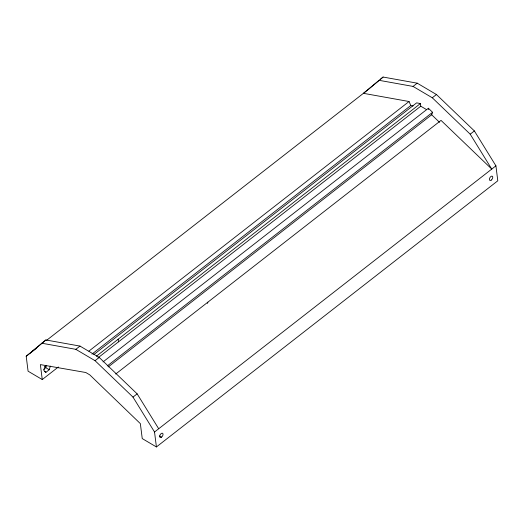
<?xml version="1.0" encoding="UTF-8"?>
<svg xmlns="http://www.w3.org/2000/svg" width="524" height="524" viewBox="0 0 524 524"><rect width="100%" height="100%" fill="white"/><g stroke="black" fill="none" stroke-linecap="round" stroke-linejoin="round"><path stroke-width="0.79" d="M43.558 369.407L45.778 367.678L46.42 365.503M44.527 371.503L45.916 372.322L49.249 369.721L50.317 366.106M207.425 303.389L207.884 302.158M108.298 366.885L431.678 114.769L432.595 112.3L428.383 108.252L103.025 361.92M58.387 366.977L42.254 379.553L28.08 371.189L26.2 356.241L45.876 339.965L79.989 346.089L99.219 357.44L137.144 393.851L158.693 428.756M30.366 352.993L45.876 339.965M42.254 379.553L40.374 364.606L85.805 372.518L89.781 374.87L140.36 423.634L142.24 438.581L156.414 446.952L497.8 180.793L495.92 165.839L474.371 130.935L436.446 94.53L417.215 83.172L383.096 77.048L363.427 93.324L409.054 101.518L410.79 105.547L413.063 105.959M379.376 80.179L367.586 90.082L46.498 340.41M380.614 79.137L383.096 77.048M26.2 356.241L36.176 348.467M46.256 365.366L45.149 366.23L43.865 370.573L45.916 372.322M41.71 343.207L75.823 349.331L79.989 346.089M378.937 80.296L413.05 86.421L417.215 83.172M88.903 351.119L409.054 101.518M91.929 354.145L410.79 105.547M93.901 354.493L416.632 102.874L420.425 103.555L420.759 106.195L426.726 109.719M96.35 356.222L420.425 103.555M97.968 357.859L420.759 106.195M75.823 349.331L95.054 360.689L99.219 357.44M413.05 86.421L432.28 97.772L436.446 94.53M107.282 365.929L432.595 112.3M115.699 374.025L441.025 120.389L491.754 169.088L470.205 134.183L432.28 97.772M95.054 360.689L132.985 397.094L137.144 393.851M470.205 134.183L474.371 130.935M156.414 446.952L154.528 432.005L495.92 165.839M45.778 367.678L49.249 369.721M159.571 435.948L161.575 437.127A2.41 1.33 -59.4 0 0 162.689 433.368A2.41 1.33 -59.4 0 0 159.8 435.614A2.41 1.33 -59.4 0 0 161.575 437.127M431.678 114.769L439.544 122.321M132.985 397.094L154.528 432.005M428.383 108.252L428.547 109.575M118.175 339.205L118.503 341.844M45.064 366.256A2.41 1.33 -59.4 0 1 44.756 366.807M491.309 180.059A2.41 1.33 -59.4 0 0 492.416 176.3A2.41 1.33 -59.4 0 0 489.534 178.546A2.41 1.33 -59.4 0 0 491.309 180.059"/></g></svg>
